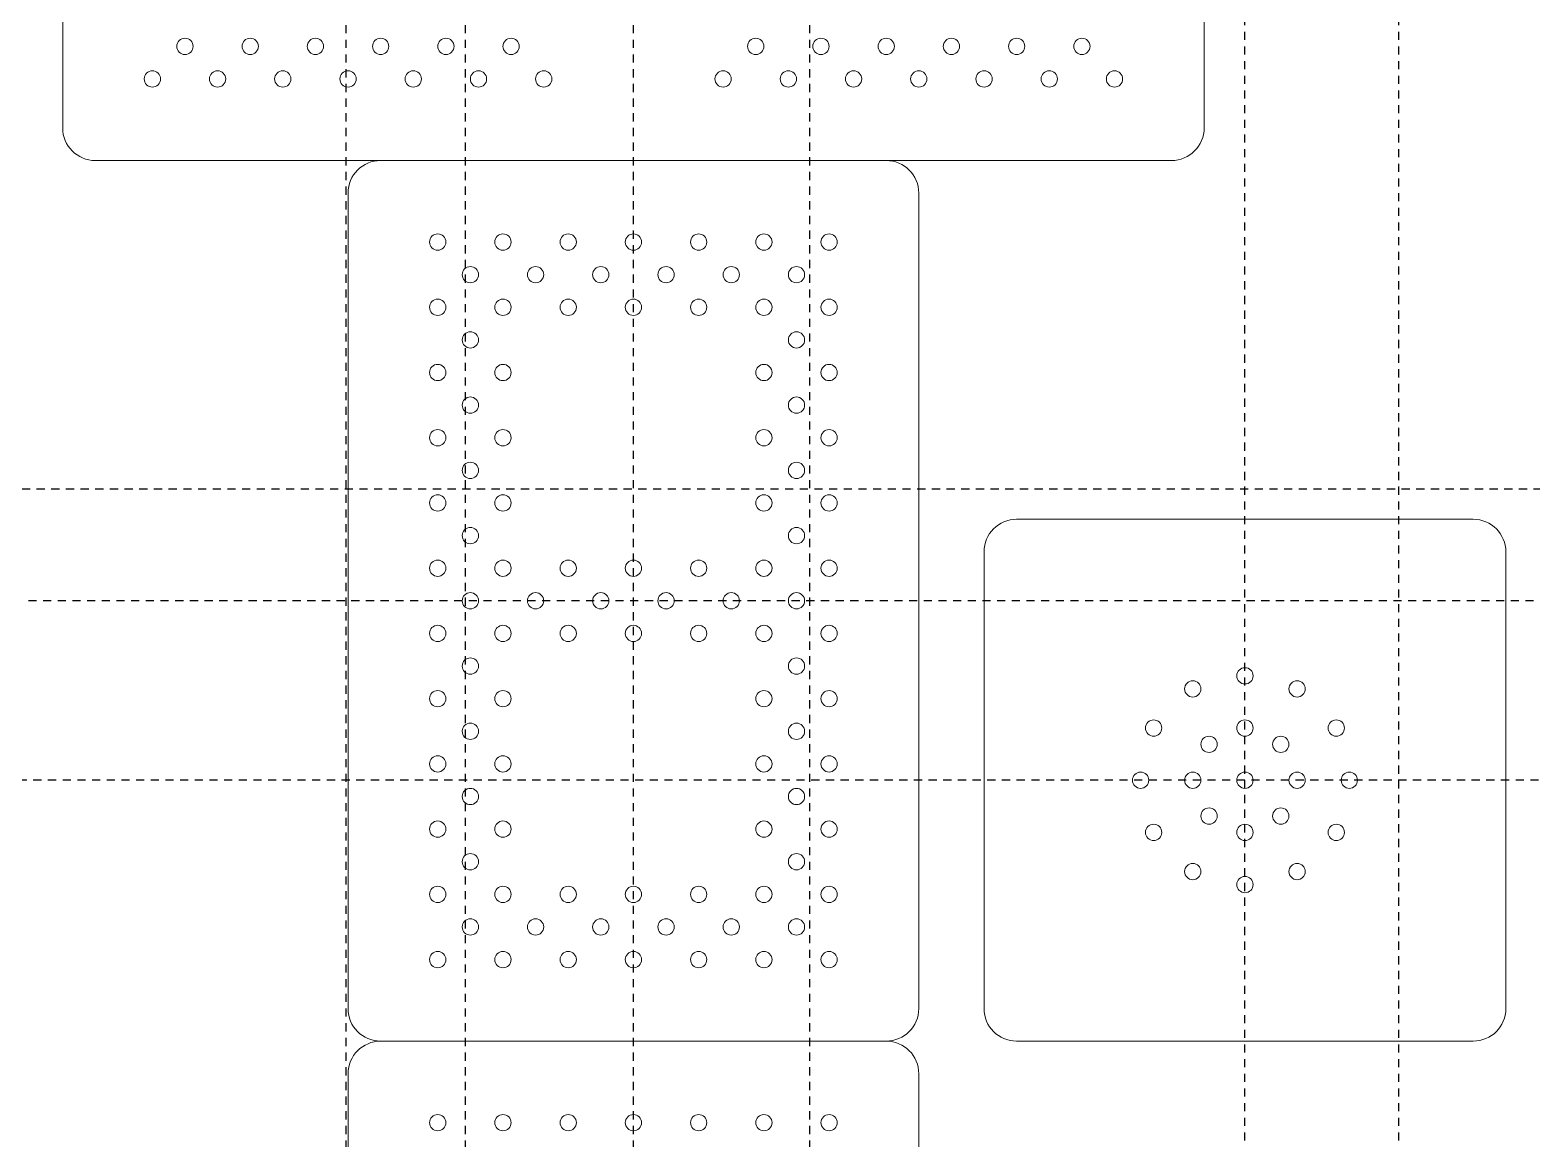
# Model space of a CAD drawing. Header units: inches. Extents: x 300 to 400, y -177 to 73.
# Drawn here: x 323.18 to 346.21, y 23.23 to 40.23 of the extents above; entities that cross this region are included whole.
import ezdxf

# ---------------------------------------------------------------- set-up
doc = ezdxf.new("R2010")
doc.units = ezdxf.units.IN
doc.header["$MEASUREMENT"] = 0
doc.linetypes.add('HIDDEN2', pattern=[0.1875, 0.125, -0.0625])
doc.layers.add('ScoreBone', color=5, linetype='Continuous')

msp = doc.modelspace()

# ---------------------------------------------------------------- linework, layer by layer
at = {"layer": 'ScoreBone', "color": 1, "linetype": 'HIDDEN2'}
for p, q in [((328.029, -68.268), (328.029, 73.232)), ((329.858, -95.268), (329.858, 73.232)), ((332.432, -54.768), (332.432, 73.232)), ((335.137, -81.768), (335.137, 73.232)), ((341.807, -87.268), (341.807, 73.232)), ((344.168, -100.768), (344.168, 73.232)), ((354.682, 33.194), (300.244, 33.194)), ((368.057, 31.482), (300.244, 31.482)), ((377.807, 28.732), (300.244, 28.732))]:
    msp.add_line(p, q, dxfattribs=at)
at = {"layer": 'ScoreBone', "lineweight": 5}
for points in [[(323.682, 38.732), (323.682, 38.732), (323.682, 51.232), (323.682, 51.232)], [(341.182, 51.232), (341.182, 51.232), (341.182, 38.732), (341.182, 38.732)], [(324.182, 38.232), (323.905, 38.232), (323.682, 38.457), (323.682, 38.732)], [(341.182, 38.732), (341.182, 38.457), (340.958, 38.232), (340.682, 38.232)], [(340.682, 38.232), (340.682, 38.232), (324.182, 38.232), (324.182, 38.232)], [(328.057, 37.732), (328.057, 38.008), (328.281, 38.232), (328.557, 38.232)], [(328.557, 38.232), (328.557, 38.232), (336.307, 38.232), (336.307, 38.232)], [(336.307, 38.232), (336.582, 38.232), (336.807, 38.008), (336.807, 37.732)], [(328.057, 25.232), (328.057, 25.232), (328.057, 37.732), (328.057, 37.732)], [(336.807, 37.732), (336.807, 37.732), (336.807, 25.232), (336.807, 25.232)], [(337.807, 32.232), (337.807, 32.508), (338.03, 32.732), (338.307, 32.732)], [(338.307, 32.732), (338.307, 32.732), (345.307, 32.732), (345.307, 32.732)], [(345.307, 32.732), (345.583, 32.732), (345.807, 32.508), (345.807, 32.232)], [(337.807, 25.232), (337.807, 25.232), (337.807, 32.232), (337.807, 32.232)], [(345.807, 32.232), (345.807, 32.232), (345.807, 25.232), (345.807, 25.232)], [(328.557, 24.732), (328.281, 24.732), (328.057, 24.956), (328.057, 25.232)], [(336.807, 25.232), (336.807, 24.956), (336.582, 24.732), (336.307, 24.732)], [(338.307, 24.732), (338.03, 24.732), (337.807, 24.956), (337.807, 25.232)], [(345.807, 25.232), (345.807, 24.956), (345.583, 24.732), (345.307, 24.732)], [(328.057, 24.232), (328.057, 24.508), (328.282, 24.732), (328.557, 24.732)], [(336.307, 24.732), (336.307, 24.732), (328.557, 24.732), (328.557, 24.732)], [(328.557, 24.732), (328.557, 24.732), (336.307, 24.732), (336.307, 24.732)], [(336.307, 24.732), (336.582, 24.732), (336.807, 24.508), (336.807, 24.232)], [(345.307, 24.732), (345.307, 24.732), (338.307, 24.732), (338.307, 24.732)], [(328.057, 11.732), (328.057, 11.732), (328.057, 24.232), (328.057, 24.232)], [(336.807, 24.232), (336.807, 24.232), (336.807, 11.732), (336.807, 11.732)]]:
    msp.add_open_spline(points, degree=3, dxfattribs=at)
for points in [[(325.682, 39.982), (325.682, 39.914), (325.625, 39.857), (325.557, 39.857), (325.488, 39.857), (325.432, 39.914), (325.432, 39.982), (325.432, 40.051), (325.488, 40.107), (325.557, 40.107), (325.625, 40.107), (325.682, 40.051), (325.682, 39.982)], [(326.682, 39.982), (326.682, 39.914), (326.625, 39.857), (326.557, 39.857), (326.488, 39.857), (326.432, 39.914), (326.432, 39.982), (326.432, 40.051), (326.488, 40.107), (326.557, 40.107), (326.625, 40.107), (326.682, 40.051), (326.682, 39.982)], [(327.682, 39.982), (327.682, 39.914), (327.625, 39.857), (327.557, 39.857), (327.488, 39.857), (327.432, 39.914), (327.432, 39.982), (327.432, 40.051), (327.488, 40.107), (327.557, 40.107), (327.625, 40.107), (327.682, 40.051), (327.682, 39.982)], [(328.682, 39.982), (328.682, 39.914), (328.625, 39.857), (328.557, 39.857), (328.488, 39.857), (328.432, 39.914), (328.432, 39.982), (328.432, 40.051), (328.488, 40.107), (328.557, 40.107), (328.625, 40.107), (328.682, 40.051), (328.682, 39.982)], [(329.682, 39.982), (329.682, 39.914), (329.625, 39.857), (329.557, 39.857), (329.488, 39.857), (329.432, 39.914), (329.432, 39.982), (329.432, 40.051), (329.488, 40.107), (329.557, 40.107), (329.625, 40.107), (329.682, 40.051), (329.682, 39.982)], [(330.682, 39.982), (330.682, 39.914), (330.625, 39.857), (330.557, 39.857), (330.488, 39.857), (330.432, 39.914), (330.432, 39.982), (330.432, 40.051), (330.488, 40.107), (330.557, 40.107), (330.625, 40.107), (330.682, 40.051), (330.682, 39.982)], [(334.432, 39.982), (334.432, 39.914), (334.375, 39.857), (334.307, 39.857), (334.238, 39.857), (334.182, 39.914), (334.182, 39.982), (334.182, 40.051), (334.238, 40.107), (334.307, 40.107), (334.375, 40.107), (334.432, 40.051), (334.432, 39.982)], [(335.432, 39.982), (335.432, 39.914), (335.375, 39.857), (335.307, 39.857), (335.238, 39.857), (335.182, 39.914), (335.182, 39.982), (335.182, 40.051), (335.238, 40.107), (335.307, 40.107), (335.375, 40.107), (335.432, 40.051), (335.432, 39.982)], [(336.432, 39.982), (336.432, 39.914), (336.375, 39.857), (336.307, 39.857), (336.238, 39.857), (336.182, 39.914), (336.182, 39.982), (336.182, 40.051), (336.238, 40.107), (336.307, 40.107), (336.375, 40.107), (336.432, 40.051), (336.432, 39.982)], [(337.432, 39.982), (337.432, 39.914), (337.375, 39.857), (337.307, 39.857), (337.238, 39.857), (337.182, 39.914), (337.182, 39.982), (337.182, 40.051), (337.238, 40.107), (337.307, 40.107), (337.375, 40.107), (337.432, 40.051), (337.432, 39.982)], [(338.432, 39.982), (338.432, 39.914), (338.375, 39.857), (338.307, 39.857), (338.238, 39.857), (338.182, 39.914), (338.182, 39.982), (338.182, 40.051), (338.238, 40.107), (338.307, 40.107), (338.375, 40.107), (338.432, 40.051), (338.432, 39.982)], [(339.432, 39.982), (339.432, 39.914), (339.375, 39.857), (339.307, 39.857), (339.238, 39.857), (339.182, 39.914), (339.182, 39.982), (339.182, 40.051), (339.238, 40.107), (339.307, 40.107), (339.375, 40.107), (339.432, 40.051), (339.432, 39.982)], [(325.182, 39.482), (325.182, 39.414), (325.125, 39.357), (325.057, 39.357), (324.988, 39.357), (324.932, 39.414), (324.932, 39.482), (324.932, 39.551), (324.988, 39.607), (325.057, 39.607), (325.125, 39.607), (325.182, 39.551), (325.182, 39.482)], [(326.182, 39.482), (326.182, 39.414), (326.125, 39.357), (326.057, 39.357), (325.988, 39.357), (325.932, 39.414), (325.932, 39.482), (325.932, 39.551), (325.988, 39.607), (326.057, 39.607), (326.125, 39.607), (326.182, 39.551), (326.182, 39.482)], [(327.182, 39.482), (327.182, 39.414), (327.125, 39.357), (327.057, 39.357), (326.988, 39.357), (326.932, 39.414), (326.932, 39.482), (326.932, 39.551), (326.988, 39.607), (327.057, 39.607), (327.125, 39.607), (327.182, 39.551), (327.182, 39.482)], [(328.182, 39.482), (328.182, 39.414), (328.125, 39.357), (328.057, 39.357), (327.988, 39.357), (327.932, 39.414), (327.932, 39.482), (327.932, 39.551), (327.988, 39.607), (328.057, 39.607), (328.125, 39.607), (328.182, 39.551), (328.182, 39.482)], [(329.182, 39.482), (329.182, 39.414), (329.125, 39.357), (329.057, 39.357), (328.988, 39.357), (328.932, 39.414), (328.932, 39.482), (328.932, 39.551), (328.988, 39.607), (329.057, 39.607), (329.125, 39.607), (329.182, 39.551), (329.182, 39.482)], [(330.182, 39.482), (330.182, 39.414), (330.125, 39.357), (330.057, 39.357), (329.988, 39.357), (329.932, 39.414), (329.932, 39.482), (329.932, 39.551), (329.988, 39.607), (330.057, 39.607), (330.125, 39.607), (330.182, 39.551), (330.182, 39.482)], [(331.182, 39.482), (331.182, 39.414), (331.125, 39.357), (331.057, 39.357), (330.988, 39.357), (330.932, 39.414), (330.932, 39.482), (330.932, 39.551), (330.988, 39.607), (331.057, 39.607), (331.125, 39.607), (331.182, 39.551), (331.182, 39.482)], [(333.932, 39.482), (333.932, 39.414), (333.875, 39.357), (333.807, 39.357), (333.738, 39.357), (333.682, 39.414), (333.682, 39.482), (333.682, 39.551), (333.738, 39.607), (333.807, 39.607), (333.875, 39.607), (333.932, 39.551), (333.932, 39.482)], [(334.932, 39.482), (334.932, 39.414), (334.875, 39.357), (334.807, 39.357), (334.738, 39.357), (334.682, 39.414), (334.682, 39.482), (334.682, 39.551), (334.738, 39.607), (334.807, 39.607), (334.875, 39.607), (334.932, 39.551), (334.932, 39.482)], [(335.932, 39.482), (335.932, 39.414), (335.875, 39.357), (335.807, 39.357), (335.738, 39.357), (335.682, 39.414), (335.682, 39.482), (335.682, 39.551), (335.738, 39.607), (335.807, 39.607), (335.875, 39.607), (335.932, 39.551), (335.932, 39.482)], [(336.932, 39.482), (336.932, 39.414), (336.875, 39.357), (336.807, 39.357), (336.738, 39.357), (336.682, 39.414), (336.682, 39.482), (336.682, 39.551), (336.738, 39.607), (336.807, 39.607), (336.875, 39.607), (336.932, 39.551), (336.932, 39.482)], [(337.932, 39.482), (337.932, 39.414), (337.875, 39.357), (337.807, 39.357), (337.738, 39.357), (337.682, 39.414), (337.682, 39.482), (337.682, 39.551), (337.738, 39.607), (337.807, 39.607), (337.875, 39.607), (337.932, 39.551), (337.932, 39.482)], [(338.932, 39.482), (338.932, 39.414), (338.875, 39.357), (338.807, 39.357), (338.738, 39.357), (338.682, 39.414), (338.682, 39.482), (338.682, 39.551), (338.738, 39.607), (338.807, 39.607), (338.875, 39.607), (338.932, 39.551), (338.932, 39.482)], [(339.932, 39.482), (339.932, 39.414), (339.875, 39.357), (339.807, 39.357), (339.738, 39.357), (339.682, 39.414), (339.682, 39.482), (339.682, 39.551), (339.738, 39.607), (339.807, 39.607), (339.875, 39.607), (339.932, 39.551), (339.932, 39.482)], [(329.557, 36.982), (329.557, 36.913), (329.5, 36.857), (329.432, 36.857), (329.363, 36.857), (329.307, 36.913), (329.307, 36.982), (329.307, 37.051), (329.363, 37.107), (329.432, 37.107), (329.5, 37.107), (329.557, 37.051), (329.557, 36.982)], [(330.557, 36.982), (330.557, 36.913), (330.5, 36.857), (330.432, 36.857), (330.363, 36.857), (330.307, 36.913), (330.307, 36.982), (330.307, 37.051), (330.363, 37.107), (330.432, 37.107), (330.5, 37.107), (330.557, 37.051), (330.557, 36.982)], [(331.557, 36.982), (331.557, 36.913), (331.5, 36.857), (331.432, 36.857), (331.363, 36.857), (331.307, 36.913), (331.307, 36.982), (331.307, 37.051), (331.363, 37.107), (331.432, 37.107), (331.5, 37.107), (331.557, 37.051), (331.557, 36.982)], [(332.557, 36.982), (332.557, 36.913), (332.5, 36.857), (332.432, 36.857), (332.363, 36.857), (332.307, 36.913), (332.307, 36.982), (332.307, 37.051), (332.363, 37.107), (332.432, 37.107), (332.5, 37.107), (332.557, 37.051), (332.557, 36.982)], [(333.557, 36.982), (333.557, 36.913), (333.5, 36.857), (333.432, 36.857), (333.363, 36.857), (333.307, 36.913), (333.307, 36.982), (333.307, 37.051), (333.363, 37.107), (333.432, 37.107), (333.5, 37.107), (333.557, 37.051), (333.557, 36.982)], [(334.557, 36.982), (334.557, 36.913), (334.5, 36.857), (334.432, 36.857), (334.363, 36.857), (334.307, 36.913), (334.307, 36.982), (334.307, 37.051), (334.363, 37.107), (334.432, 37.107), (334.5, 37.107), (334.557, 37.051), (334.557, 36.982)], [(335.557, 36.982), (335.557, 36.913), (335.5, 36.857), (335.432, 36.857), (335.363, 36.857), (335.307, 36.913), (335.307, 36.982), (335.307, 37.051), (335.363, 37.107), (335.432, 37.107), (335.5, 37.107), (335.557, 37.051), (335.557, 36.982)], [(330.057, 36.482), (330.057, 36.413), (330, 36.357), (329.932, 36.357), (329.863, 36.357), (329.807, 36.413), (329.807, 36.482), (329.807, 36.551), (329.863, 36.607), (329.932, 36.607), (330, 36.607), (330.057, 36.551), (330.057, 36.482)], [(331.057, 36.482), (331.057, 36.413), (331, 36.357), (330.932, 36.357), (330.863, 36.357), (330.807, 36.413), (330.807, 36.482), (330.807, 36.551), (330.863, 36.607), (330.932, 36.607), (331, 36.607), (331.057, 36.551), (331.057, 36.482)], [(332.057, 36.482), (332.057, 36.413), (332, 36.357), (331.932, 36.357), (331.863, 36.357), (331.807, 36.413), (331.807, 36.482), (331.807, 36.551), (331.863, 36.607), (331.932, 36.607), (332, 36.607), (332.057, 36.551), (332.057, 36.482)], [(333.057, 36.482), (333.057, 36.413), (333, 36.357), (332.932, 36.357), (332.863, 36.357), (332.807, 36.413), (332.807, 36.482), (332.807, 36.551), (332.863, 36.607), (332.932, 36.607), (333, 36.607), (333.057, 36.551), (333.057, 36.482)], [(334.057, 36.482), (334.057, 36.413), (334, 36.357), (333.932, 36.357), (333.863, 36.357), (333.807, 36.413), (333.807, 36.482), (333.807, 36.551), (333.863, 36.607), (333.932, 36.607), (334, 36.607), (334.057, 36.551), (334.057, 36.482)], [(335.057, 36.482), (335.057, 36.413), (335, 36.357), (334.932, 36.357), (334.863, 36.357), (334.807, 36.413), (334.807, 36.482), (334.807, 36.551), (334.863, 36.607), (334.932, 36.607), (335, 36.607), (335.057, 36.551), (335.057, 36.482)], [(329.557, 35.982), (329.557, 35.913), (329.5, 35.857), (329.432, 35.857), (329.363, 35.857), (329.307, 35.913), (329.307, 35.982), (329.307, 36.051), (329.363, 36.107), (329.432, 36.107), (329.5, 36.107), (329.557, 36.051), (329.557, 35.982)], [(330.557, 35.982), (330.557, 35.913), (330.5, 35.857), (330.432, 35.857), (330.363, 35.857), (330.307, 35.913), (330.307, 35.982), (330.307, 36.051), (330.363, 36.107), (330.432, 36.107), (330.5, 36.107), (330.557, 36.051), (330.557, 35.982)], [(331.557, 35.982), (331.557, 35.913), (331.5, 35.857), (331.432, 35.857), (331.363, 35.857), (331.307, 35.913), (331.307, 35.982), (331.307, 36.051), (331.363, 36.107), (331.432, 36.107), (331.5, 36.107), (331.557, 36.051), (331.557, 35.982)], [(332.557, 35.982), (332.557, 35.913), (332.5, 35.857), (332.432, 35.857), (332.363, 35.857), (332.307, 35.913), (332.307, 35.982), (332.307, 36.051), (332.363, 36.107), (332.432, 36.107), (332.5, 36.107), (332.557, 36.051), (332.557, 35.982)], [(333.557, 35.982), (333.557, 35.913), (333.5, 35.857), (333.432, 35.857), (333.363, 35.857), (333.307, 35.913), (333.307, 35.982), (333.307, 36.051), (333.363, 36.107), (333.432, 36.107), (333.5, 36.107), (333.557, 36.051), (333.557, 35.982)], [(334.557, 35.982), (334.557, 35.913), (334.5, 35.857), (334.432, 35.857), (334.363, 35.857), (334.307, 35.913), (334.307, 35.982), (334.307, 36.051), (334.363, 36.107), (334.432, 36.107), (334.5, 36.107), (334.557, 36.051), (334.557, 35.982)], [(335.557, 35.982), (335.557, 35.913), (335.5, 35.857), (335.432, 35.857), (335.363, 35.857), (335.307, 35.913), (335.307, 35.982), (335.307, 36.051), (335.363, 36.107), (335.432, 36.107), (335.5, 36.107), (335.557, 36.051), (335.557, 35.982)], [(330.057, 35.482), (330.057, 35.413), (330, 35.357), (329.932, 35.357), (329.863, 35.357), (329.807, 35.413), (329.807, 35.482), (329.807, 35.551), (329.863, 35.607), (329.932, 35.607), (330, 35.607), (330.057, 35.551), (330.057, 35.482)], [(335.057, 35.482), (335.057, 35.413), (335, 35.357), (334.932, 35.357), (334.863, 35.357), (334.807, 35.413), (334.807, 35.482), (334.807, 35.551), (334.863, 35.607), (334.932, 35.607), (335, 35.607), (335.057, 35.551), (335.057, 35.482)], [(329.557, 34.982), (329.557, 34.913), (329.5, 34.857), (329.432, 34.857), (329.363, 34.857), (329.307, 34.913), (329.307, 34.982), (329.307, 35.051), (329.363, 35.107), (329.432, 35.107), (329.5, 35.107), (329.557, 35.051), (329.557, 34.982)], [(330.557, 34.982), (330.557, 34.913), (330.5, 34.857), (330.432, 34.857), (330.363, 34.857), (330.307, 34.913), (330.307, 34.982), (330.307, 35.051), (330.363, 35.107), (330.432, 35.107), (330.5, 35.107), (330.557, 35.051), (330.557, 34.982)], [(334.557, 34.982), (334.557, 34.913), (334.5, 34.857), (334.432, 34.857), (334.363, 34.857), (334.307, 34.913), (334.307, 34.982), (334.307, 35.051), (334.363, 35.107), (334.432, 35.107), (334.5, 35.107), (334.557, 35.051), (334.557, 34.982)], [(335.557, 34.982), (335.557, 34.913), (335.5, 34.857), (335.432, 34.857), (335.363, 34.857), (335.307, 34.913), (335.307, 34.982), (335.307, 35.051), (335.363, 35.107), (335.432, 35.107), (335.5, 35.107), (335.557, 35.051), (335.557, 34.982)], [(330.057, 34.482), (330.057, 34.413), (330, 34.357), (329.932, 34.357), (329.863, 34.357), (329.807, 34.413), (329.807, 34.482), (329.807, 34.551), (329.863, 34.607), (329.932, 34.607), (330, 34.607), (330.057, 34.551), (330.057, 34.482)], [(335.057, 34.482), (335.057, 34.413), (335, 34.357), (334.932, 34.357), (334.863, 34.357), (334.807, 34.413), (334.807, 34.482), (334.807, 34.551), (334.863, 34.607), (334.932, 34.607), (335, 34.607), (335.057, 34.551), (335.057, 34.482)], [(329.557, 33.982), (329.557, 33.913), (329.5, 33.857), (329.432, 33.857), (329.363, 33.857), (329.307, 33.913), (329.307, 33.982), (329.307, 34.051), (329.363, 34.107), (329.432, 34.107), (329.5, 34.107), (329.557, 34.051), (329.557, 33.982)], [(330.557, 33.982), (330.557, 33.913), (330.5, 33.857), (330.432, 33.857), (330.363, 33.857), (330.307, 33.913), (330.307, 33.982), (330.307, 34.051), (330.363, 34.107), (330.432, 34.107), (330.5, 34.107), (330.557, 34.051), (330.557, 33.982)], [(334.557, 33.982), (334.557, 33.913), (334.5, 33.857), (334.432, 33.857), (334.363, 33.857), (334.307, 33.913), (334.307, 33.982), (334.307, 34.051), (334.363, 34.107), (334.432, 34.107), (334.5, 34.107), (334.557, 34.051), (334.557, 33.982)], [(335.557, 33.982), (335.557, 33.913), (335.5, 33.857), (335.432, 33.857), (335.363, 33.857), (335.307, 33.913), (335.307, 33.982), (335.307, 34.051), (335.363, 34.107), (335.432, 34.107), (335.5, 34.107), (335.557, 34.051), (335.557, 33.982)], [(330.057, 33.482), (330.057, 33.413), (330, 33.357), (329.932, 33.357), (329.863, 33.357), (329.807, 33.413), (329.807, 33.482), (329.807, 33.551), (329.863, 33.607), (329.932, 33.607), (330, 33.607), (330.057, 33.551), (330.057, 33.482)], [(335.057, 33.482), (335.057, 33.413), (335, 33.357), (334.932, 33.357), (334.863, 33.357), (334.807, 33.413), (334.807, 33.482), (334.807, 33.551), (334.863, 33.607), (334.932, 33.607), (335, 33.607), (335.057, 33.551), (335.057, 33.482)], [(329.557, 32.982), (329.557, 32.913), (329.5, 32.857), (329.432, 32.857), (329.363, 32.857), (329.307, 32.913), (329.307, 32.982), (329.307, 33.051), (329.363, 33.107), (329.432, 33.107), (329.5, 33.107), (329.557, 33.051), (329.557, 32.982)], [(330.557, 32.982), (330.557, 32.913), (330.5, 32.857), (330.432, 32.857), (330.363, 32.857), (330.307, 32.913), (330.307, 32.982), (330.307, 33.051), (330.363, 33.107), (330.432, 33.107), (330.5, 33.107), (330.557, 33.051), (330.557, 32.982)], [(334.557, 32.982), (334.557, 32.913), (334.5, 32.857), (334.432, 32.857), (334.363, 32.857), (334.307, 32.913), (334.307, 32.982), (334.307, 33.051), (334.363, 33.107), (334.432, 33.107), (334.5, 33.107), (334.557, 33.051), (334.557, 32.982)], [(335.557, 32.982), (335.557, 32.913), (335.5, 32.857), (335.432, 32.857), (335.363, 32.857), (335.307, 32.913), (335.307, 32.982), (335.307, 33.051), (335.363, 33.107), (335.432, 33.107), (335.5, 33.107), (335.557, 33.051), (335.557, 32.982)], [(330.057, 32.482), (330.057, 32.413), (330, 32.357), (329.932, 32.357), (329.863, 32.357), (329.807, 32.413), (329.807, 32.482), (329.807, 32.551), (329.863, 32.607), (329.932, 32.607), (330, 32.607), (330.057, 32.551), (330.057, 32.482)], [(335.057, 32.482), (335.057, 32.413), (335, 32.357), (334.932, 32.357), (334.863, 32.357), (334.807, 32.413), (334.807, 32.482), (334.807, 32.551), (334.863, 32.607), (334.932, 32.607), (335, 32.607), (335.057, 32.551), (335.057, 32.482)], [(329.557, 31.982), (329.557, 31.913), (329.5, 31.857), (329.432, 31.857), (329.363, 31.857), (329.307, 31.913), (329.307, 31.982), (329.307, 32.051), (329.363, 32.107), (329.432, 32.107), (329.5, 32.107), (329.557, 32.051), (329.557, 31.982)], [(330.557, 31.982), (330.557, 31.913), (330.5, 31.857), (330.432, 31.857), (330.363, 31.857), (330.307, 31.913), (330.307, 31.982), (330.307, 32.051), (330.363, 32.107), (330.432, 32.107), (330.5, 32.107), (330.557, 32.051), (330.557, 31.982)], [(331.557, 31.982), (331.557, 31.913), (331.5, 31.857), (331.432, 31.857), (331.363, 31.857), (331.307, 31.913), (331.307, 31.982), (331.307, 32.051), (331.363, 32.107), (331.432, 32.107), (331.5, 32.107), (331.557, 32.051), (331.557, 31.982)], [(332.557, 31.982), (332.557, 31.913), (332.5, 31.857), (332.432, 31.857), (332.363, 31.857), (332.307, 31.913), (332.307, 31.982), (332.307, 32.051), (332.363, 32.107), (332.432, 32.107), (332.5, 32.107), (332.557, 32.051), (332.557, 31.982)], [(333.557, 31.982), (333.557, 31.913), (333.5, 31.857), (333.432, 31.857), (333.363, 31.857), (333.307, 31.913), (333.307, 31.982), (333.307, 32.051), (333.363, 32.107), (333.432, 32.107), (333.5, 32.107), (333.557, 32.051), (333.557, 31.982)], [(334.557, 31.982), (334.557, 31.913), (334.5, 31.857), (334.432, 31.857), (334.363, 31.857), (334.307, 31.913), (334.307, 31.982), (334.307, 32.051), (334.363, 32.107), (334.432, 32.107), (334.5, 32.107), (334.557, 32.051), (334.557, 31.982)], [(335.557, 31.982), (335.557, 31.913), (335.5, 31.857), (335.432, 31.857), (335.363, 31.857), (335.307, 31.913), (335.307, 31.982), (335.307, 32.051), (335.363, 32.107), (335.432, 32.107), (335.5, 32.107), (335.557, 32.051), (335.557, 31.982)], [(330.057, 31.482), (330.057, 31.413), (330, 31.357), (329.932, 31.357), (329.863, 31.357), (329.807, 31.413), (329.807, 31.482), (329.807, 31.551), (329.863, 31.607), (329.932, 31.607), (330, 31.607), (330.057, 31.551), (330.057, 31.482)], [(331.057, 31.482), (331.057, 31.413), (331, 31.357), (330.932, 31.357), (330.863, 31.357), (330.807, 31.413), (330.807, 31.482), (330.807, 31.551), (330.863, 31.607), (330.932, 31.607), (331, 31.607), (331.057, 31.551), (331.057, 31.482)], [(332.057, 31.482), (332.057, 31.413), (332, 31.357), (331.932, 31.357), (331.863, 31.357), (331.807, 31.413), (331.807, 31.482), (331.807, 31.551), (331.863, 31.607), (331.932, 31.607), (332, 31.607), (332.057, 31.551), (332.057, 31.482)], [(333.057, 31.482), (333.057, 31.413), (333, 31.357), (332.932, 31.357), (332.863, 31.357), (332.807, 31.413), (332.807, 31.482), (332.807, 31.551), (332.863, 31.607), (332.932, 31.607), (333, 31.607), (333.057, 31.551), (333.057, 31.482)], [(334.057, 31.482), (334.057, 31.413), (334, 31.357), (333.932, 31.357), (333.863, 31.357), (333.807, 31.413), (333.807, 31.482), (333.807, 31.551), (333.863, 31.607), (333.932, 31.607), (334, 31.607), (334.057, 31.551), (334.057, 31.482)], [(335.057, 31.482), (335.057, 31.413), (335, 31.357), (334.932, 31.357), (334.863, 31.357), (334.807, 31.413), (334.807, 31.482), (334.807, 31.551), (334.863, 31.607), (334.932, 31.607), (335, 31.607), (335.057, 31.551), (335.057, 31.482)], [(329.557, 30.982), (329.557, 30.913), (329.5, 30.857), (329.432, 30.857), (329.363, 30.857), (329.307, 30.913), (329.307, 30.982), (329.307, 31.051), (329.363, 31.107), (329.432, 31.107), (329.5, 31.107), (329.557, 31.051), (329.557, 30.982)], [(330.557, 30.982), (330.557, 30.913), (330.5, 30.857), (330.432, 30.857), (330.363, 30.857), (330.307, 30.913), (330.307, 30.982), (330.307, 31.051), (330.363, 31.107), (330.432, 31.107), (330.5, 31.107), (330.557, 31.051), (330.557, 30.982)], [(331.557, 30.982), (331.557, 30.913), (331.5, 30.857), (331.432, 30.857), (331.363, 30.857), (331.307, 30.913), (331.307, 30.982), (331.307, 31.051), (331.363, 31.107), (331.432, 31.107), (331.5, 31.107), (331.557, 31.051), (331.557, 30.982)], [(332.557, 30.982), (332.557, 30.913), (332.5, 30.857), (332.432, 30.857), (332.363, 30.857), (332.307, 30.913), (332.307, 30.982), (332.307, 31.051), (332.363, 31.107), (332.432, 31.107), (332.5, 31.107), (332.557, 31.051), (332.557, 30.982)], [(333.557, 30.982), (333.557, 30.913), (333.5, 30.857), (333.432, 30.857), (333.363, 30.857), (333.307, 30.913), (333.307, 30.982), (333.307, 31.051), (333.363, 31.107), (333.432, 31.107), (333.5, 31.107), (333.557, 31.051), (333.557, 30.982)], [(334.557, 30.982), (334.557, 30.913), (334.5, 30.857), (334.432, 30.857), (334.363, 30.857), (334.307, 30.913), (334.307, 30.982), (334.307, 31.051), (334.363, 31.107), (334.432, 31.107), (334.5, 31.107), (334.557, 31.051), (334.557, 30.982)], [(335.557, 30.982), (335.557, 30.913), (335.5, 30.857), (335.432, 30.857), (335.363, 30.857), (335.307, 30.913), (335.307, 30.982), (335.307, 31.051), (335.363, 31.107), (335.432, 31.107), (335.5, 31.107), (335.557, 31.051), (335.557, 30.982)], [(330.057, 30.482), (330.057, 30.413), (330, 30.357), (329.932, 30.357), (329.863, 30.357), (329.807, 30.413), (329.807, 30.482), (329.807, 30.551), (329.863, 30.607), (329.932, 30.607), (330, 30.607), (330.057, 30.551), (330.057, 30.482)], [(335.057, 30.482), (335.057, 30.413), (335, 30.357), (334.932, 30.357), (334.863, 30.357), (334.807, 30.413), (334.807, 30.482), (334.807, 30.551), (334.863, 30.607), (334.932, 30.607), (335, 30.607), (335.057, 30.551), (335.057, 30.482)], [(341.932, 30.332), (341.932, 30.263), (341.876, 30.207), (341.807, 30.207), (341.737, 30.207), (341.682, 30.263), (341.682, 30.332), (341.682, 30.401), (341.737, 30.457), (341.807, 30.457), (341.876, 30.457), (341.932, 30.401), (341.932, 30.332)], [(341.132, 30.132), (341.132, 30.063), (341.076, 30.007), (341.007, 30.007), (340.938, 30.007), (340.882, 30.063), (340.882, 30.132), (340.882, 30.201), (340.938, 30.257), (341.007, 30.257), (341.076, 30.257), (341.132, 30.201), (341.132, 30.132)], [(342.731, 30.132), (342.731, 30.063), (342.676, 30.007), (342.606, 30.007), (342.538, 30.007), (342.481, 30.063), (342.481, 30.132), (342.481, 30.201), (342.538, 30.257), (342.606, 30.257), (342.676, 30.257), (342.731, 30.201), (342.731, 30.132)], [(329.557, 29.982), (329.557, 29.913), (329.5, 29.857), (329.432, 29.857), (329.363, 29.857), (329.307, 29.913), (329.307, 29.982), (329.307, 30.051), (329.363, 30.107), (329.432, 30.107), (329.5, 30.107), (329.557, 30.051), (329.557, 29.982)], [(329.557, 29.982), (329.557, 29.913), (329.5, 29.857), (329.432, 29.857), (329.363, 29.857), (329.307, 29.913), (329.307, 29.982), (329.307, 30.051), (329.363, 30.107), (329.432, 30.107), (329.5, 30.107), (329.557, 30.051), (329.557, 29.982)], [(330.557, 29.982), (330.557, 29.913), (330.5, 29.857), (330.432, 29.857), (330.363, 29.857), (330.307, 29.913), (330.307, 29.982), (330.307, 30.051), (330.363, 30.107), (330.432, 30.107), (330.5, 30.107), (330.557, 30.051), (330.557, 29.982)], [(330.557, 29.982), (330.557, 29.913), (330.5, 29.857), (330.432, 29.857), (330.363, 29.857), (330.307, 29.913), (330.307, 29.982), (330.307, 30.051), (330.363, 30.107), (330.432, 30.107), (330.5, 30.107), (330.557, 30.051), (330.557, 29.982)], [(334.557, 29.982), (334.557, 29.913), (334.5, 29.857), (334.432, 29.857), (334.363, 29.857), (334.307, 29.913), (334.307, 29.982), (334.307, 30.051), (334.363, 30.107), (334.432, 30.107), (334.5, 30.107), (334.557, 30.051), (334.557, 29.982)], [(334.557, 29.982), (334.557, 29.913), (334.5, 29.857), (334.432, 29.857), (334.363, 29.857), (334.307, 29.913), (334.307, 29.982), (334.307, 30.051), (334.363, 30.107), (334.432, 30.107), (334.5, 30.107), (334.557, 30.051), (334.557, 29.982)], [(335.557, 29.982), (335.557, 29.913), (335.5, 29.857), (335.432, 29.857), (335.363, 29.857), (335.307, 29.913), (335.307, 29.982), (335.307, 30.051), (335.363, 30.107), (335.432, 30.107), (335.5, 30.107), (335.557, 30.051), (335.557, 29.982)], [(335.557, 29.982), (335.557, 29.913), (335.5, 29.857), (335.432, 29.857), (335.363, 29.857), (335.307, 29.913), (335.307, 29.982), (335.307, 30.051), (335.363, 30.107), (335.432, 30.107), (335.5, 30.107), (335.557, 30.051), (335.557, 29.982)], [(330.057, 29.482), (330.057, 29.413), (330, 29.357), (329.932, 29.357), (329.863, 29.357), (329.807, 29.413), (329.807, 29.482), (329.807, 29.551), (329.863, 29.607), (329.932, 29.607), (330, 29.607), (330.057, 29.551), (330.057, 29.482)], [(330.057, 29.482), (330.057, 29.413), (330, 29.357), (329.932, 29.357), (329.863, 29.357), (329.807, 29.413), (329.807, 29.482), (329.807, 29.551), (329.863, 29.607), (329.932, 29.607), (330, 29.607), (330.057, 29.551), (330.057, 29.482)], [(335.057, 29.482), (335.057, 29.413), (335, 29.357), (334.932, 29.357), (334.863, 29.357), (334.807, 29.413), (334.807, 29.482), (334.807, 29.551), (334.863, 29.607), (334.932, 29.607), (335, 29.607), (335.057, 29.551), (335.057, 29.482)], [(335.057, 29.482), (335.057, 29.413), (335, 29.357), (334.932, 29.357), (334.863, 29.357), (334.807, 29.413), (334.807, 29.482), (334.807, 29.551), (334.863, 29.607), (334.932, 29.607), (335, 29.607), (335.057, 29.551), (335.057, 29.482)], [(340.532, 29.532), (340.532, 29.463), (340.476, 29.407), (340.407, 29.407), (340.338, 29.407), (340.282, 29.463), (340.282, 29.532), (340.282, 29.601), (340.338, 29.657), (340.407, 29.657), (340.476, 29.657), (340.532, 29.601), (340.532, 29.532)], [(341.932, 29.532), (341.932, 29.463), (341.876, 29.407), (341.807, 29.407), (341.737, 29.407), (341.682, 29.463), (341.682, 29.532), (341.682, 29.601), (341.737, 29.657), (341.807, 29.657), (341.876, 29.657), (341.932, 29.601), (341.932, 29.532)], [(343.332, 29.532), (343.332, 29.463), (343.275, 29.407), (343.207, 29.407), (343.138, 29.407), (343.082, 29.463), (343.082, 29.532), (343.082, 29.601), (343.138, 29.657), (343.207, 29.657), (343.275, 29.657), (343.332, 29.601), (343.332, 29.532)], [(341.382, 29.282), (341.382, 29.213), (341.326, 29.157), (341.257, 29.157), (341.188, 29.157), (341.132, 29.213), (341.132, 29.282), (341.132, 29.351), (341.188, 29.407), (341.257, 29.407), (341.326, 29.407), (341.382, 29.351), (341.382, 29.282)], [(342.481, 29.282), (342.481, 29.213), (342.426, 29.157), (342.356, 29.157), (342.288, 29.157), (342.231, 29.213), (342.231, 29.282), (342.231, 29.351), (342.288, 29.407), (342.356, 29.407), (342.426, 29.407), (342.481, 29.351), (342.481, 29.282)], [(329.557, 28.982), (329.557, 28.913), (329.5, 28.857), (329.432, 28.857), (329.363, 28.857), (329.307, 28.913), (329.307, 28.982), (329.307, 29.051), (329.363, 29.107), (329.432, 29.107), (329.5, 29.107), (329.557, 29.051), (329.557, 28.982)], [(330.557, 28.982), (330.557, 28.913), (330.5, 28.857), (330.432, 28.857), (330.363, 28.857), (330.307, 28.913), (330.307, 28.982), (330.307, 29.051), (330.363, 29.107), (330.432, 29.107), (330.5, 29.107), (330.557, 29.051), (330.557, 28.982)], [(334.557, 28.982), (334.557, 28.913), (334.5, 28.857), (334.432, 28.857), (334.363, 28.857), (334.307, 28.913), (334.307, 28.982), (334.307, 29.051), (334.363, 29.107), (334.432, 29.107), (334.5, 29.107), (334.557, 29.051), (334.557, 28.982)], [(335.557, 28.982), (335.557, 28.913), (335.5, 28.857), (335.432, 28.857), (335.363, 28.857), (335.307, 28.913), (335.307, 28.982), (335.307, 29.051), (335.363, 29.107), (335.432, 29.107), (335.5, 29.107), (335.557, 29.051), (335.557, 28.982)], [(340.332, 28.732), (340.332, 28.663), (340.275, 28.607), (340.207, 28.607), (340.138, 28.607), (340.082, 28.663), (340.082, 28.732), (340.082, 28.801), (340.138, 28.857), (340.207, 28.857), (340.275, 28.857), (340.332, 28.801), (340.332, 28.732)], [(341.132, 28.732), (341.132, 28.663), (341.076, 28.607), (341.007, 28.607), (340.938, 28.607), (340.882, 28.663), (340.882, 28.732), (340.882, 28.801), (340.938, 28.857), (341.007, 28.857), (341.076, 28.857), (341.132, 28.801), (341.132, 28.732)], [(341.932, 28.732), (341.932, 28.663), (341.876, 28.607), (341.807, 28.607), (341.737, 28.607), (341.682, 28.663), (341.682, 28.732), (341.682, 28.801), (341.737, 28.857), (341.807, 28.857), (341.876, 28.857), (341.932, 28.801), (341.932, 28.732)], [(342.731, 28.732), (342.731, 28.663), (342.676, 28.607), (342.606, 28.607), (342.538, 28.607), (342.481, 28.663), (342.481, 28.732), (342.481, 28.801), (342.538, 28.857), (342.606, 28.857), (342.676, 28.857), (342.731, 28.801), (342.731, 28.732)], [(343.532, 28.732), (343.532, 28.663), (343.476, 28.607), (343.407, 28.607), (343.338, 28.607), (343.282, 28.663), (343.282, 28.732), (343.282, 28.801), (343.338, 28.857), (343.407, 28.857), (343.476, 28.857), (343.532, 28.801), (343.532, 28.732)], [(330.057, 28.482), (330.057, 28.413), (330, 28.357), (329.932, 28.357), (329.863, 28.357), (329.807, 28.413), (329.807, 28.482), (329.807, 28.551), (329.863, 28.607), (329.932, 28.607), (330, 28.607), (330.057, 28.551), (330.057, 28.482)], [(335.057, 28.482), (335.057, 28.413), (335, 28.357), (334.932, 28.357), (334.863, 28.357), (334.807, 28.413), (334.807, 28.482), (334.807, 28.551), (334.863, 28.607), (334.932, 28.607), (335, 28.607), (335.057, 28.551), (335.057, 28.482)], [(329.557, 27.982), (329.557, 27.913), (329.5, 27.857), (329.432, 27.857), (329.363, 27.857), (329.307, 27.913), (329.307, 27.982), (329.307, 28.051), (329.363, 28.107), (329.432, 28.107), (329.5, 28.107), (329.557, 28.051), (329.557, 27.982)], [(330.557, 27.982), (330.557, 27.913), (330.5, 27.857), (330.432, 27.857), (330.363, 27.857), (330.307, 27.913), (330.307, 27.982), (330.307, 28.051), (330.363, 28.107), (330.432, 28.107), (330.5, 28.107), (330.557, 28.051), (330.557, 27.982)], [(334.557, 27.982), (334.557, 27.913), (334.5, 27.857), (334.432, 27.857), (334.363, 27.857), (334.307, 27.913), (334.307, 27.982), (334.307, 28.051), (334.363, 28.107), (334.432, 28.107), (334.5, 28.107), (334.557, 28.051), (334.557, 27.982)], [(335.557, 27.982), (335.557, 27.913), (335.5, 27.857), (335.432, 27.857), (335.363, 27.857), (335.307, 27.913), (335.307, 27.982), (335.307, 28.051), (335.363, 28.107), (335.432, 28.107), (335.5, 28.107), (335.557, 28.051), (335.557, 27.982)], [(341.382, 28.182), (341.382, 28.113), (341.326, 28.057), (341.257, 28.057), (341.188, 28.057), (341.132, 28.113), (341.132, 28.182), (341.132, 28.251), (341.188, 28.307), (341.257, 28.307), (341.326, 28.307), (341.382, 28.251), (341.382, 28.182)], [(342.481, 28.182), (342.481, 28.113), (342.426, 28.057), (342.356, 28.057), (342.288, 28.057), (342.231, 28.113), (342.231, 28.182), (342.231, 28.251), (342.288, 28.307), (342.356, 28.307), (342.426, 28.307), (342.481, 28.251), (342.481, 28.182)], [(340.532, 27.932), (340.532, 27.863), (340.476, 27.807), (340.407, 27.807), (340.338, 27.807), (340.282, 27.863), (340.282, 27.932), (340.282, 28.001), (340.338, 28.057), (340.407, 28.057), (340.476, 28.057), (340.532, 28.001), (340.532, 27.932)], [(341.932, 27.932), (341.932, 27.863), (341.876, 27.807), (341.807, 27.807), (341.737, 27.807), (341.682, 27.863), (341.682, 27.932), (341.682, 28.001), (341.737, 28.057), (341.807, 28.057), (341.876, 28.057), (341.932, 28.001), (341.932, 27.932)], [(343.332, 27.932), (343.332, 27.863), (343.275, 27.807), (343.207, 27.807), (343.138, 27.807), (343.082, 27.863), (343.082, 27.932), (343.082, 28.001), (343.138, 28.057), (343.207, 28.057), (343.275, 28.057), (343.332, 28.001), (343.332, 27.932)], [(330.057, 27.482), (330.057, 27.413), (330, 27.357), (329.932, 27.357), (329.863, 27.357), (329.807, 27.413), (329.807, 27.482), (329.807, 27.551), (329.863, 27.607), (329.932, 27.607), (330, 27.607), (330.057, 27.551), (330.057, 27.482)], [(335.057, 27.482), (335.057, 27.413), (335, 27.357), (334.932, 27.357), (334.863, 27.357), (334.807, 27.413), (334.807, 27.482), (334.807, 27.551), (334.863, 27.607), (334.932, 27.607), (335, 27.607), (335.057, 27.551), (335.057, 27.482)], [(341.132, 27.332), (341.132, 27.263), (341.076, 27.207), (341.007, 27.207), (340.938, 27.207), (340.882, 27.263), (340.882, 27.332), (340.882, 27.401), (340.938, 27.457), (341.007, 27.457), (341.076, 27.457), (341.132, 27.401), (341.132, 27.332)], [(342.731, 27.332), (342.731, 27.263), (342.676, 27.207), (342.606, 27.207), (342.538, 27.207), (342.481, 27.263), (342.481, 27.332), (342.481, 27.401), (342.538, 27.457), (342.606, 27.457), (342.676, 27.457), (342.731, 27.401), (342.731, 27.332)], [(341.932, 27.132), (341.932, 27.063), (341.876, 27.007), (341.807, 27.007), (341.737, 27.007), (341.682, 27.063), (341.682, 27.132), (341.682, 27.201), (341.737, 27.257), (341.807, 27.257), (341.876, 27.257), (341.932, 27.201), (341.932, 27.132)], [(329.557, 26.982), (329.557, 26.913), (329.5, 26.857), (329.432, 26.857), (329.363, 26.857), (329.307, 26.913), (329.307, 26.982), (329.307, 27.051), (329.363, 27.107), (329.432, 27.107), (329.5, 27.107), (329.557, 27.051), (329.557, 26.982)], [(330.557, 26.982), (330.557, 26.913), (330.5, 26.857), (330.432, 26.857), (330.363, 26.857), (330.307, 26.913), (330.307, 26.982), (330.307, 27.051), (330.363, 27.107), (330.432, 27.107), (330.5, 27.107), (330.557, 27.051), (330.557, 26.982)], [(331.557, 26.982), (331.557, 26.913), (331.5, 26.857), (331.432, 26.857), (331.363, 26.857), (331.307, 26.913), (331.307, 26.982), (331.307, 27.051), (331.363, 27.107), (331.432, 27.107), (331.5, 27.107), (331.557, 27.051), (331.557, 26.982)], [(332.557, 26.982), (332.557, 26.913), (332.5, 26.857), (332.432, 26.857), (332.363, 26.857), (332.307, 26.913), (332.307, 26.982), (332.307, 27.051), (332.363, 27.107), (332.432, 27.107), (332.5, 27.107), (332.557, 27.051), (332.557, 26.982)], [(333.557, 26.982), (333.557, 26.913), (333.5, 26.857), (333.432, 26.857), (333.363, 26.857), (333.307, 26.913), (333.307, 26.982), (333.307, 27.051), (333.363, 27.107), (333.432, 27.107), (333.5, 27.107), (333.557, 27.051), (333.557, 26.982)], [(334.557, 26.982), (334.557, 26.913), (334.5, 26.857), (334.432, 26.857), (334.363, 26.857), (334.307, 26.913), (334.307, 26.982), (334.307, 27.051), (334.363, 27.107), (334.432, 27.107), (334.5, 27.107), (334.557, 27.051), (334.557, 26.982)], [(335.557, 26.982), (335.557, 26.913), (335.5, 26.857), (335.432, 26.857), (335.363, 26.857), (335.307, 26.913), (335.307, 26.982), (335.307, 27.051), (335.363, 27.107), (335.432, 27.107), (335.5, 27.107), (335.557, 27.051), (335.557, 26.982)], [(330.057, 26.482), (330.057, 26.413), (330, 26.357), (329.932, 26.357), (329.863, 26.357), (329.807, 26.413), (329.807, 26.482), (329.807, 26.551), (329.863, 26.607), (329.932, 26.607), (330, 26.607), (330.057, 26.551), (330.057, 26.482)], [(331.057, 26.482), (331.057, 26.413), (331, 26.357), (330.932, 26.357), (330.863, 26.357), (330.807, 26.413), (330.807, 26.482), (330.807, 26.551), (330.863, 26.607), (330.932, 26.607), (331, 26.607), (331.057, 26.551), (331.057, 26.482)], [(332.057, 26.482), (332.057, 26.413), (332, 26.357), (331.932, 26.357), (331.863, 26.357), (331.807, 26.413), (331.807, 26.482), (331.807, 26.551), (331.863, 26.607), (331.932, 26.607), (332, 26.607), (332.057, 26.551), (332.057, 26.482)], [(333.057, 26.482), (333.057, 26.413), (333, 26.357), (332.932, 26.357), (332.863, 26.357), (332.807, 26.413), (332.807, 26.482), (332.807, 26.551), (332.863, 26.607), (332.932, 26.607), (333, 26.607), (333.057, 26.551), (333.057, 26.482)], [(334.057, 26.482), (334.057, 26.413), (334, 26.357), (333.932, 26.357), (333.863, 26.357), (333.807, 26.413), (333.807, 26.482), (333.807, 26.551), (333.863, 26.607), (333.932, 26.607), (334, 26.607), (334.057, 26.551), (334.057, 26.482)], [(335.057, 26.482), (335.057, 26.413), (335, 26.357), (334.932, 26.357), (334.863, 26.357), (334.807, 26.413), (334.807, 26.482), (334.807, 26.551), (334.863, 26.607), (334.932, 26.607), (335, 26.607), (335.057, 26.551), (335.057, 26.482)], [(329.557, 25.982), (329.557, 25.913), (329.5, 25.857), (329.432, 25.857), (329.363, 25.857), (329.307, 25.913), (329.307, 25.982), (329.307, 26.051), (329.363, 26.107), (329.432, 26.107), (329.5, 26.107), (329.557, 26.051), (329.557, 25.982)], [(330.557, 25.982), (330.557, 25.913), (330.5, 25.857), (330.432, 25.857), (330.363, 25.857), (330.307, 25.913), (330.307, 25.982), (330.307, 26.051), (330.363, 26.107), (330.432, 26.107), (330.5, 26.107), (330.557, 26.051), (330.557, 25.982)], [(331.557, 25.982), (331.557, 25.913), (331.5, 25.857), (331.432, 25.857), (331.363, 25.857), (331.307, 25.913), (331.307, 25.982), (331.307, 26.051), (331.363, 26.107), (331.432, 26.107), (331.5, 26.107), (331.557, 26.051), (331.557, 25.982)], [(332.557, 25.982), (332.557, 25.913), (332.5, 25.857), (332.432, 25.857), (332.363, 25.857), (332.307, 25.913), (332.307, 25.982), (332.307, 26.051), (332.363, 26.107), (332.432, 26.107), (332.5, 26.107), (332.557, 26.051), (332.557, 25.982)], [(333.557, 25.982), (333.557, 25.913), (333.5, 25.857), (333.432, 25.857), (333.363, 25.857), (333.307, 25.913), (333.307, 25.982), (333.307, 26.051), (333.363, 26.107), (333.432, 26.107), (333.5, 26.107), (333.557, 26.051), (333.557, 25.982)], [(334.557, 25.982), (334.557, 25.913), (334.5, 25.857), (334.432, 25.857), (334.363, 25.857), (334.307, 25.913), (334.307, 25.982), (334.307, 26.051), (334.363, 26.107), (334.432, 26.107), (334.5, 26.107), (334.557, 26.051), (334.557, 25.982)], [(335.557, 25.982), (335.557, 25.913), (335.5, 25.857), (335.432, 25.857), (335.363, 25.857), (335.307, 25.913), (335.307, 25.982), (335.307, 26.051), (335.363, 26.107), (335.432, 26.107), (335.5, 26.107), (335.557, 26.051), (335.557, 25.982)], [(329.557, 23.482), (329.557, 23.413), (329.5, 23.357), (329.432, 23.357), (329.364, 23.357), (329.307, 23.413), (329.307, 23.482), (329.307, 23.551), (329.364, 23.607), (329.432, 23.607), (329.5, 23.607), (329.557, 23.551), (329.557, 23.482)], [(330.557, 23.482), (330.557, 23.413), (330.5, 23.357), (330.432, 23.357), (330.364, 23.357), (330.307, 23.413), (330.307, 23.482), (330.307, 23.551), (330.364, 23.607), (330.432, 23.607), (330.5, 23.607), (330.557, 23.551), (330.557, 23.482)], [(331.557, 23.482), (331.557, 23.413), (331.5, 23.357), (331.432, 23.357), (331.364, 23.357), (331.307, 23.413), (331.307, 23.482), (331.307, 23.551), (331.364, 23.607), (331.432, 23.607), (331.5, 23.607), (331.557, 23.551), (331.557, 23.482)], [(332.557, 23.482), (332.557, 23.413), (332.5, 23.357), (332.432, 23.357), (332.364, 23.357), (332.307, 23.413), (332.307, 23.482), (332.307, 23.551), (332.364, 23.607), (332.432, 23.607), (332.5, 23.607), (332.557, 23.551), (332.557, 23.482)], [(333.557, 23.482), (333.557, 23.413), (333.5, 23.357), (333.432, 23.357), (333.364, 23.357), (333.307, 23.413), (333.307, 23.482), (333.307, 23.551), (333.364, 23.607), (333.432, 23.607), (333.5, 23.607), (333.557, 23.551), (333.557, 23.482)], [(334.557, 23.482), (334.557, 23.413), (334.5, 23.357), (334.432, 23.357), (334.364, 23.357), (334.307, 23.413), (334.307, 23.482), (334.307, 23.551), (334.364, 23.607), (334.432, 23.607), (334.5, 23.607), (334.557, 23.551), (334.557, 23.482)], [(335.557, 23.482), (335.557, 23.413), (335.5, 23.357), (335.432, 23.357), (335.364, 23.357), (335.307, 23.413), (335.307, 23.482), (335.307, 23.551), (335.364, 23.607), (335.432, 23.607), (335.5, 23.607), (335.557, 23.551), (335.557, 23.482)]]:
    msp.add_open_spline(points, degree=3, knots=[0, 0, 0, 0, 1, 1, 1, 2, 2, 2, 3, 3, 3, 4, 4, 4, 4], dxfattribs=at)

doc.saveas('drawing.dxf')
